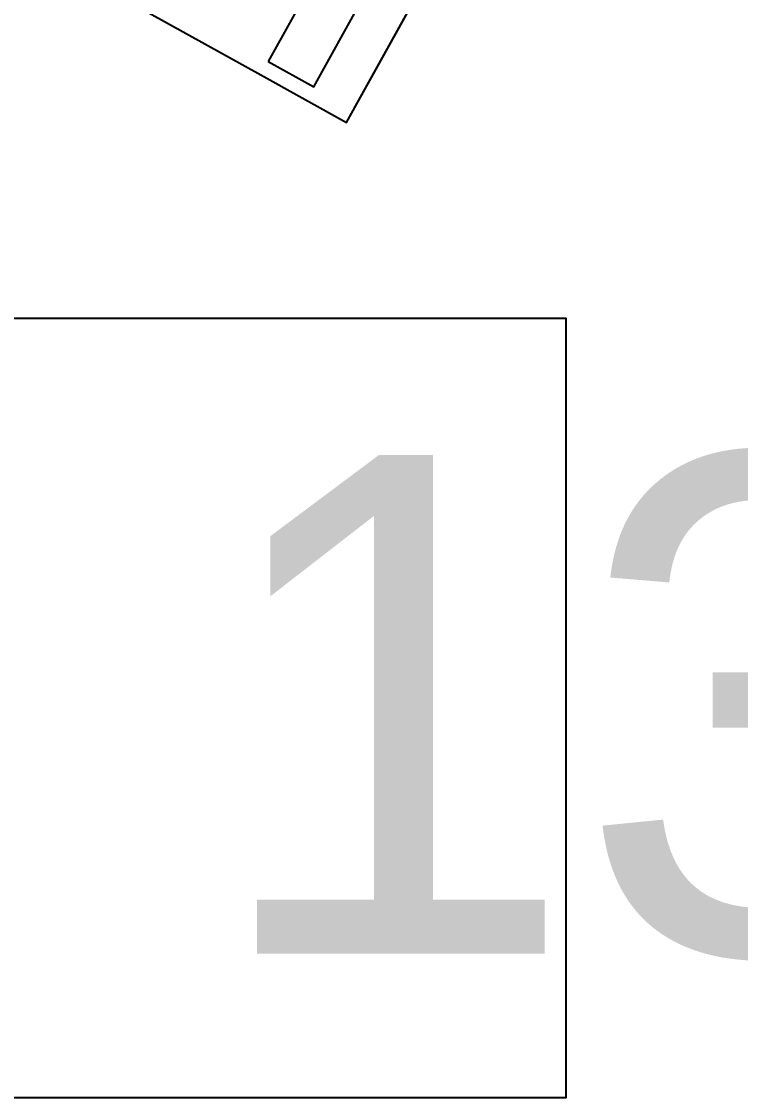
# Model space of a CAD drawing. Header units: metres. Extents: x 2.5 to 42.6, y 0.9 to 31.9.
# Drawn here: x 27.451 to 27.912, y 25.05 to 25.741 of the extents above; entities that cross this region are included whole.
import ezdxf

# ---------------------------------------------------------------- set-up
doc = ezdxf.new("R2010")
doc.units = ezdxf.units.M
for name, color, linetype in [('PARETI_STRUTTURE', 7, 'Continuous'), ('WAYFINDING_RIQUADRI', 7, 'Continuous'), ('WAYFINDING_TESTI', 7, 'Continuous')]:
    doc.layers.add(name, color=color, linetype=linetype)

msp = doc.modelspace()

# ---------------------------------------------------------------- linework, layer by layer
at = {"layer": 'PARETI_STRUTTURE'}
for points in [[(27.66387, 25.68434), (27.97977, 26.25428)], [(27.25751, 25.90957), (27.25274, 25.90096), (27.604, 25.70627)], [(27.604, 25.70627), (27.6591, 25.67572), (27.72496, 25.79453), (27.66985, 25.82507)], [(27.63931, 25.76998), (27.60877, 25.71488)], [(27.60877, 25.71488), (27.63805, 25.69865), (27.66858, 25.75375), (27.63931, 25.76997)]]:
    msp.add_lwpolyline(points, dxfattribs=at)
at = {"layer": 'WAYFINDING_RIQUADRI'}
msp.add_lwpolyline([(24.2, 25.05), (27.8, 25.05), (27.8, 25.55), (24.2, 25.55)], close=True, dxfattribs=at)

# ---------------------------------------------------------------- texts
at = {"layer": 'WAYFINDING_TESTI', "insert": (26, 25.3), "char_height": 0.32, "attachment_point": 5}
msp.add_mtext('AULA INFORMALE 130', dxfattribs=at)

doc.saveas('drawing.dxf')
